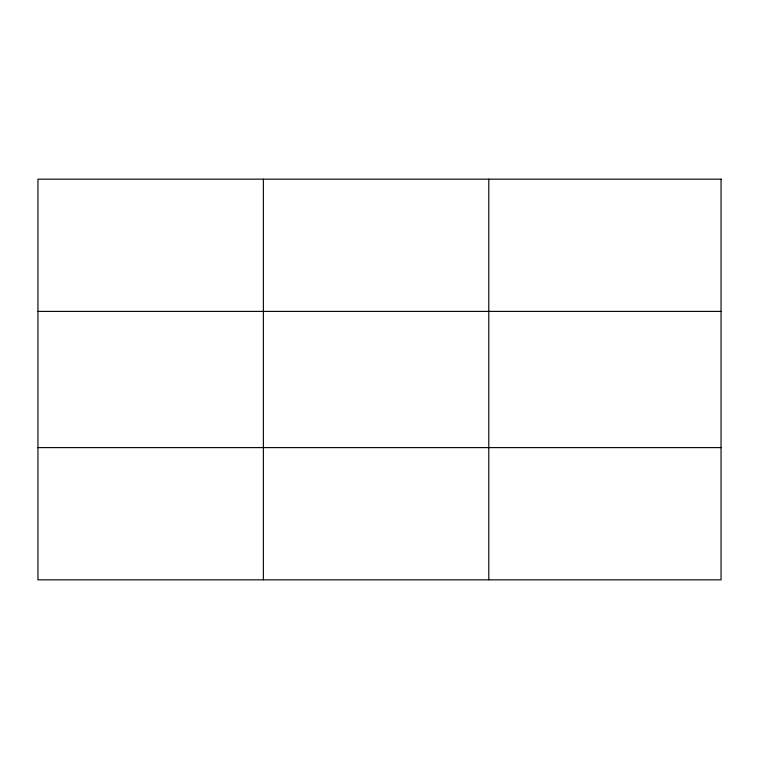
<?xml version="1.0" encoding="UTF-8"?>
<svg xmlns="http://www.w3.org/2000/svg" width="759" height="759" viewBox="0 0 759 759"><rect width="100%" height="100%" fill="white"/><g stroke="black" fill="none" stroke-linecap="round" stroke-linejoin="round"><path stroke-width="1.14" d="M263.373 579.838L263.373 179.162M488.796 579.838L488.796 179.162M37.95 311.389L721.05 311.389M37.95 447.611L721.05 447.611M721.05 179.162L721.05 579.838L37.95 579.838L37.95 179.162L721.05 179.162"/></g></svg>
